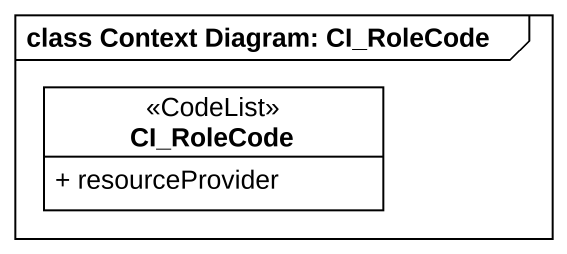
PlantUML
@startuml
mainframe class Context Diagram: CI_RoleCode
hide circle
hide empty members
skinparam classAttributeIconSize 0
class CI_RoleCode <<CodeList>> #FFFFFF {
  + resourceProvider
}
@enduml
